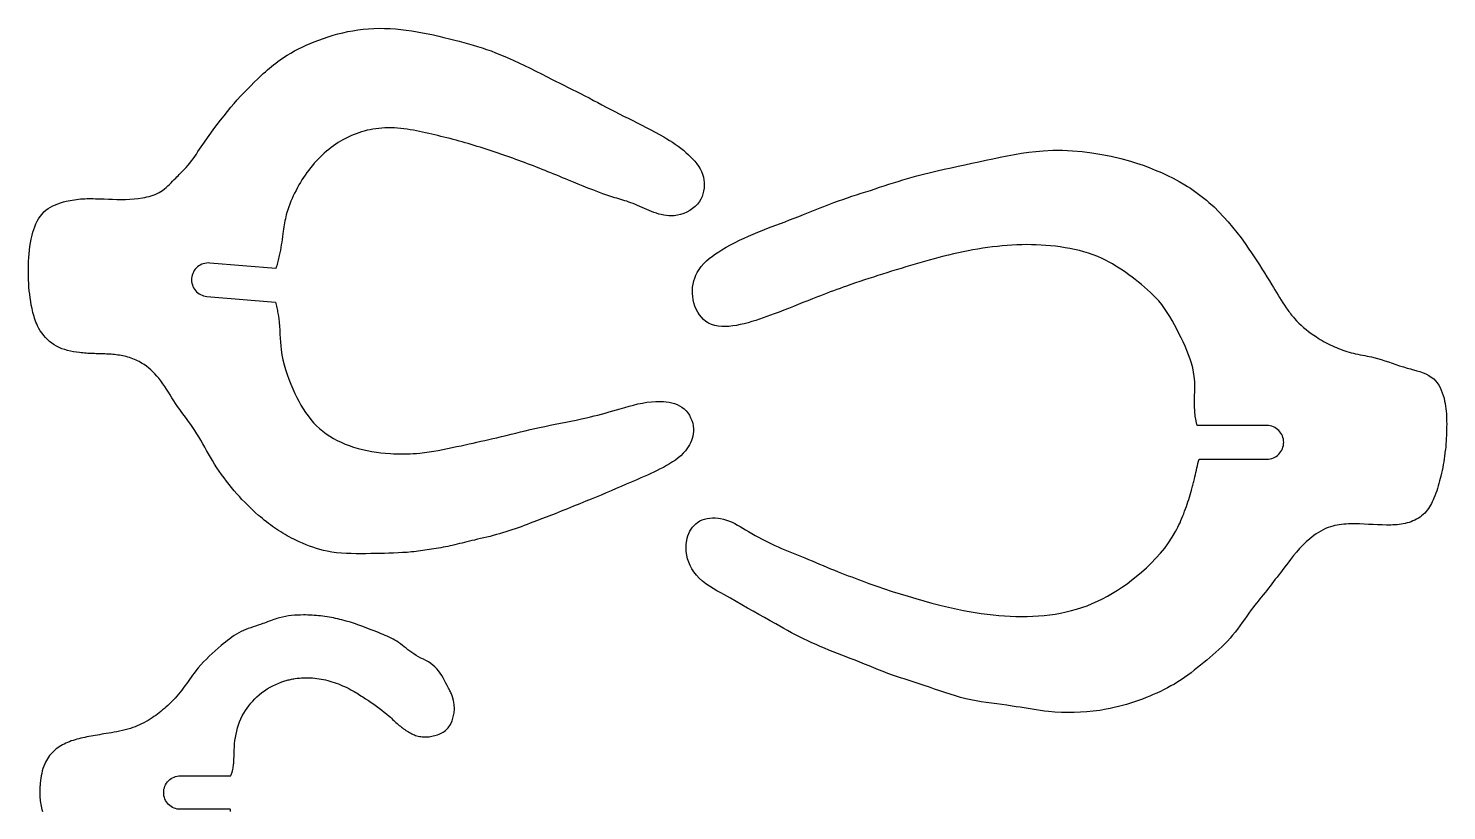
# Model space of a CAD drawing. Extents: x 0 to 470, y 0 to 279.
# Drawn here: x 2.1 to 129, y 113.7 to 183.7 of the extents above; entities that cross this region are included whole.
import ezdxf

# ---------------------------------------------------------------- set-up
doc = ezdxf.new("R2010")
doc.units = 0
doc.layers.add('CK_LEVEL_1', color=1, linetype='CONTINUOUS')

msp = doc.modelspace()

# ---------------------------------------------------------------- linework, layer by layer
at = {"layer": 'CK_LEVEL_1'}
for points in [[(2.1, 161.51), (2.09, 161.59), (2.09, 161.66), (2.09, 161.73), (2.09, 161.8), (2.09, 161.88), (2.09, 161.95), (2.09, 162.02), (2.09, 162.1), (2.09, 162.17), (2.09, 162.51), (2.1, 162.84), (2.12, 163.18), (2.15, 163.51), (2.18, 163.85), (2.22, 164.18), (2.28, 164.52), (2.34, 164.85), (2.42, 165.19), (2.49, 165.45), (2.57, 165.7), (2.66, 165.95), (2.77, 166.2), (2.88, 166.44), (3.01, 166.66), (3.15, 166.88), (3.31, 167.08), (3.48, 167.27), (3.66, 167.43), (3.86, 167.57), (4.07, 167.7), (4.28, 167.82), (4.51, 167.92), (4.74, 168.01), (4.98, 168.1), (5.22, 168.17), (5.46, 168.23), (5.65, 168.27), (5.83, 168.31), (6.02, 168.34), (6.21, 168.37), (6.39, 168.4), (6.58, 168.42), (6.76, 168.44), (6.95, 168.45), (7.14, 168.46), (7.33, 168.47), (7.52, 168.47), (7.71, 168.47), (7.9, 168.47), (8.1, 168.46), (8.29, 168.46), (8.48, 168.45), (8.67, 168.45), (8.87, 168.44), (9.25, 168.42), (9.63, 168.41), (10.02, 168.4), (10.4, 168.4), (10.78, 168.4), (11.17, 168.42), (11.55, 168.44), (11.93, 168.48), (12.31, 168.54), (12.51, 168.58), (12.7, 168.62), (12.89, 168.66), (13.07, 168.72), (13.26, 168.78), (13.44, 168.85), (13.62, 168.92), (13.79, 169.01), (13.95, 169.1), (14.11, 169.21), (14.27, 169.33), (14.42, 169.46), (14.57, 169.6), (14.72, 169.74), (14.86, 169.88), (15, 170.02), (15.14, 170.17), (15.28, 170.31), (15.38, 170.42), (15.49, 170.52), (15.59, 170.62), (15.69, 170.73), (15.8, 170.83), (15.9, 170.93), (16, 171.04), (16.1, 171.14), (16.2, 171.25), (16.36, 171.44), (16.53, 171.64), (16.68, 171.84), (16.83, 172.04), (16.98, 172.25), (17.13, 172.46), (17.27, 172.68), (17.42, 172.89), (17.56, 173.1), (17.84, 173.51), (18.12, 173.92), (18.41, 174.32), (18.7, 174.72), (18.99, 175.11), (19.29, 175.5), (19.6, 175.89), (19.9, 176.27), (20.22, 176.65), (20.5, 176.98), (20.79, 177.31), (21.09, 177.63), (21.39, 177.95), (21.69, 178.27), (22, 178.58), (22.31, 178.89), (22.62, 179.2), (22.94, 179.5), (23.12, 179.66), (23.3, 179.83), (23.48, 179.99), (23.67, 180.15), (23.85, 180.3), (24.04, 180.45), (24.23, 180.6), (24.42, 180.75), (24.62, 180.89), (24.93, 181.11), (25.26, 181.31), (25.58, 181.51), (25.92, 181.7), (26.26, 181.87), (26.6, 182.04), (26.95, 182.2), (27.3, 182.36), (27.66, 182.5), (28.08, 182.67), (28.51, 182.82), (28.93, 182.97), (29.37, 183.1), (29.8, 183.22), (30.24, 183.33), (30.68, 183.43), (31.12, 183.51), (31.57, 183.58), (32.05, 183.64), (32.53, 183.68), (33.01, 183.71), (33.5, 183.72), (33.98, 183.71), (34.47, 183.7), (34.95, 183.67), (35.44, 183.62), (35.92, 183.57), (36.41, 183.5), (36.89, 183.42), (37.37, 183.33), (37.86, 183.24), (38.34, 183.13), (38.82, 183.02), (39.29, 182.91), (39.77, 182.79), (40.25, 182.67), (40.66, 182.56), (41.07, 182.44), (41.48, 182.33), (41.89, 182.21), (42.3, 182.09), (42.71, 181.96), (43.11, 181.83), (43.51, 181.69), (43.91, 181.54), (44.43, 181.33), (44.96, 181.11), (45.47, 180.88), (45.99, 180.64), (46.5, 180.39), (47.01, 180.14), (47.52, 179.88), (48.02, 179.63), (48.53, 179.37), (48.9, 179.18), (49.28, 179), (49.65, 178.81), (50.02, 178.62), (50.4, 178.43), (50.77, 178.25), (51.14, 178.06), (51.52, 177.87), (51.89, 177.68), (52.28, 177.48), (52.66, 177.27), (53.05, 177.07), (53.43, 176.87), (53.82, 176.66), (54.21, 176.46), (54.59, 176.26), (54.98, 176.06), (55.37, 175.86), (55.78, 175.66), (56.18, 175.46), (56.59, 175.25), (56.99, 175.05), (57.39, 174.85), (57.8, 174.64), (58.19, 174.43), (58.59, 174.21), (58.98, 173.99), (59.24, 173.83), (59.49, 173.68), (59.74, 173.51), (59.99, 173.35), (60.24, 173.17), (60.48, 172.99), (60.72, 172.8), (60.95, 172.61), (61.18, 172.4), (61.37, 172.21), (61.56, 172.01), (61.75, 171.81), (61.92, 171.59), (62.07, 171.37), (62.21, 171.14), (62.33, 170.9), (62.43, 170.65), (62.51, 170.39), (62.56, 170.15), (62.58, 169.9), (62.59, 169.65), (62.57, 169.4), (62.53, 169.15), (62.47, 168.9), (62.39, 168.66), (62.28, 168.43), (62.15, 168.22), (61.98, 167.98), (61.77, 167.77), (61.54, 167.58), (61.3, 167.41), (61.03, 167.26), (60.76, 167.14), (60.47, 167.05), (60.18, 166.98), (59.89, 166.94), (59.66, 166.93), (59.42, 166.94), (59.2, 166.96), (58.97, 166.99), (58.74, 167.04), (58.52, 167.09), (58.3, 167.16), (58.08, 167.23), (57.86, 167.31), (57.65, 167.39), (57.44, 167.48), (57.24, 167.57), (57.03, 167.66), (56.83, 167.75), (56.62, 167.84), (56.42, 167.93), (56.21, 168.02), (56, 168.1), (55.83, 168.16), (55.65, 168.23), (55.48, 168.28), (55.3, 168.34), (55.12, 168.39), (54.94, 168.45), (54.76, 168.5), (54.59, 168.55), (54.41, 168.61), (53.96, 168.75), (53.51, 168.91), (53.06, 169.07), (52.62, 169.24), (52.18, 169.41), (51.74, 169.58), (51.3, 169.76), (50.87, 169.94), (50.43, 170.12), (50.17, 170.23), (49.91, 170.34), (49.65, 170.45), (49.39, 170.56), (49.13, 170.66), (48.86, 170.77), (48.6, 170.87), (48.34, 170.98), (48.08, 171.08), (47.82, 171.19), (47.56, 171.29), (47.29, 171.39), (47.03, 171.49), (46.77, 171.59), (46.51, 171.69), (46.24, 171.79), (45.98, 171.89), (45.71, 171.98), (45.45, 172.08), (45.19, 172.17), (44.92, 172.27), (44.66, 172.36), (44.39, 172.45), (44.13, 172.54), (43.86, 172.63), (43.59, 172.72), (43.33, 172.81), (43.06, 172.9), (42.79, 172.98), (42.53, 173.07), (42.26, 173.15), (41.99, 173.23), (41.72, 173.31), (41.45, 173.39), (41.18, 173.47), (40.92, 173.54), (40.64, 173.62), (40.37, 173.69), (40.1, 173.77), (39.83, 173.84), (39.56, 173.91), (39.29, 173.97), (39.02, 174.04), (38.74, 174.11), (38.47, 174.18), (38.2, 174.24), (37.92, 174.31), (37.65, 174.37), (37.37, 174.43), (37.1, 174.49), (36.82, 174.54), (36.55, 174.6), (36.27, 174.64), (35.99, 174.68), (35.71, 174.72), (35.43, 174.75), (35.14, 174.78), (34.86, 174.8), (34.58, 174.81), (34.3, 174.81), (34.01, 174.8), (33.73, 174.79), (33.45, 174.76), (33.19, 174.73), (32.93, 174.69), (32.67, 174.64), (32.42, 174.59), (32.16, 174.52), (31.91, 174.45), (31.66, 174.37), (31.42, 174.28), (31.17, 174.18), (30.94, 174.08), (30.7, 173.97), (30.48, 173.86), (30.25, 173.74), (30.03, 173.61), (29.81, 173.48), (29.6, 173.34), (29.39, 173.19), (29.18, 173.04), (28.98, 172.88), (28.78, 172.71), (28.58, 172.55), (28.39, 172.37), (28.2, 172.19), (28.02, 172.01), (27.85, 171.82), (27.67, 171.63), (27.51, 171.43), (27.34, 171.22), (27.18, 171.01), (27.02, 170.8), (26.87, 170.58), (26.72, 170.36), (26.58, 170.14), (26.44, 169.91), (26.31, 169.69), (26.18, 169.45), (26.05, 169.21), (25.92, 168.97), (25.8, 168.73), (25.69, 168.48), (25.58, 168.23), (25.48, 167.98), (25.39, 167.73), (25.3, 167.47), (25.22, 167.21), (25.17, 167.03), (25.13, 166.85), (25.09, 166.67), (25.05, 166.48), (25.02, 166.3), (24.99, 166.11), (24.96, 165.93), (24.93, 165.74), (24.9, 165.56), (24.87, 165.31), (24.83, 165.07), (24.8, 164.82), (24.77, 164.57), (24.73, 164.33), (24.69, 164.08), (24.65, 163.84), (24.6, 163.6), (24.55, 163.36), (24.52, 163.23), (24.49, 163.1), (24.46, 162.97), (24.42, 162.84), (24.39, 162.72), (24.35, 162.59), (24.32, 162.46), (24.28, 162.33), (24.24, 162.21), (18.32, 162.7, 0.414214), (16.7, 161.33, 0.414214), (18.07, 159.71), (24.2, 159.2), (24.23, 159.08), (24.26, 158.95), (24.29, 158.83), (24.32, 158.7), (24.35, 158.58), (24.38, 158.45), (24.4, 158.33), (24.43, 158.2), (24.45, 158.08), (24.5, 157.73), (24.54, 157.38), (24.57, 157.03), (24.59, 156.68), (24.61, 156.33), (24.63, 155.97), (24.65, 155.62), (24.68, 155.27), (24.72, 154.92), (24.78, 154.47), (24.87, 154.03), (24.98, 153.59), (25.1, 153.15), (25.24, 152.72), (25.4, 152.29), (25.57, 151.86), (25.75, 151.44), (25.94, 151.02), (26.12, 150.67), (26.3, 150.32), (26.49, 149.98), (26.68, 149.64), (26.9, 149.31), (27.12, 149), (27.36, 148.69), (27.61, 148.4), (27.87, 148.12), (28.15, 147.87), (28.45, 147.63), (28.75, 147.4), (29.07, 147.19), (29.4, 146.99), (29.74, 146.81), (30.09, 146.64), (30.44, 146.49), (30.8, 146.35), (31.2, 146.21), (31.6, 146.09), (32, 145.99), (32.41, 145.9), (32.82, 145.83), (33.24, 145.76), (33.65, 145.71), (34.07, 145.67), (34.49, 145.64), (34.78, 145.62), (35.08, 145.61), (35.37, 145.61), (35.66, 145.61), (35.96, 145.61), (36.25, 145.62), (36.54, 145.63), (36.84, 145.65), (37.13, 145.68), (37.54, 145.72), (37.96, 145.78), (38.37, 145.84), (38.78, 145.92), (39.19, 146), (39.6, 146.08), (40.01, 146.17), (40.41, 146.26), (40.82, 146.34), (41.18, 146.42), (41.53, 146.5), (41.89, 146.57), (42.24, 146.65), (42.59, 146.73), (42.95, 146.81), (43.3, 146.88), (43.66, 146.97), (44.01, 147.05), (44.44, 147.15), (44.86, 147.25), (45.29, 147.36), (45.71, 147.47), (46.14, 147.57), (46.57, 147.68), (46.99, 147.78), (47.42, 147.88), (47.85, 147.97), (48.32, 148.07), (48.78, 148.17), (49.25, 148.26), (49.72, 148.35), (50.19, 148.44), (50.65, 148.53), (51.12, 148.63), (51.59, 148.73), (52.05, 148.83), (52.39, 148.91), (52.73, 149), (53.06, 149.08), (53.4, 149.17), (53.73, 149.26), (54.07, 149.36), (54.4, 149.45), (54.74, 149.55), (55.07, 149.65), (55.47, 149.76), (55.86, 149.87), (56.25, 149.98), (56.65, 150.08), (57.05, 150.16), (57.45, 150.23), (57.85, 150.28), (58.26, 150.31), (58.68, 150.31), (58.93, 150.3), (59.19, 150.27), (59.44, 150.23), (59.69, 150.18), (59.93, 150.11), (60.16, 150.02), (60.38, 149.92), (60.59, 149.79), (60.79, 149.64), (60.96, 149.47), (61.12, 149.28), (61.26, 149.06), (61.37, 148.84), (61.47, 148.6), (61.55, 148.36), (61.6, 148.11), (61.62, 147.86), (61.62, 147.61), (61.6, 147.4), (61.56, 147.19), (61.51, 146.99), (61.44, 146.79), (61.36, 146.6), (61.26, 146.41), (61.15, 146.23), (61.04, 146.06), (60.91, 145.89), (60.71, 145.66), (60.48, 145.44), (60.25, 145.24), (60, 145.05), (59.75, 144.88), (59.48, 144.71), (59.21, 144.55), (58.93, 144.4), (58.65, 144.26), (58.37, 144.12), (58.08, 143.98), (57.79, 143.84), (57.5, 143.71), (57.21, 143.58), (56.92, 143.45), (56.62, 143.32), (56.33, 143.2), (56.04, 143.07), (55.59, 142.88), (55.14, 142.69), (54.7, 142.5), (54.25, 142.3), (53.8, 142.11), (53.35, 141.92), (52.9, 141.74), (52.45, 141.55), (52, 141.36), (51.44, 141.14), (50.89, 140.91), (50.34, 140.69), (49.79, 140.47), (49.23, 140.25), (48.68, 140.04), (48.12, 139.82), (47.57, 139.61), (47.01, 139.39), (46.74, 139.29), (46.47, 139.19), (46.19, 139.08), (45.92, 138.98), (45.65, 138.88), (45.37, 138.79), (45.09, 138.7), (44.82, 138.61), (44.54, 138.52), (44.26, 138.44), (43.98, 138.37), (43.7, 138.29), (43.42, 138.22), (43.14, 138.15), (42.85, 138.09), (42.57, 138.02), (42.29, 137.96), (42.01, 137.89), (41.79, 137.84), (41.57, 137.78), (41.35, 137.73), (41.13, 137.67), (40.91, 137.62), (40.69, 137.57), (40.47, 137.51), (40.25, 137.46), (40.03, 137.41), (39.83, 137.37), (39.62, 137.32), (39.42, 137.28), (39.21, 137.24), (39.01, 137.2), (38.8, 137.16), (38.6, 137.13), (38.39, 137.09), (38.18, 137.06), (37.98, 137.03), (37.79, 137), (37.59, 136.97), (37.39, 136.94), (37.19, 136.91), (36.99, 136.89), (36.79, 136.86), (36.59, 136.84), (36.39, 136.82), (35.99, 136.78), (35.58, 136.76), (35.18, 136.73), (34.77, 136.71), (34.36, 136.7), (33.96, 136.69), (33.55, 136.68), (33.14, 136.68), (32.73, 136.67), (32.3, 136.66), (31.86, 136.66), (31.42, 136.66), (30.98, 136.67), (30.55, 136.68), (30.11, 136.71), (29.68, 136.75), (29.25, 136.81), (28.82, 136.89), (28.5, 136.96), (28.19, 137.04), (27.87, 137.13), (27.56, 137.24), (27.25, 137.35), (26.94, 137.47), (26.63, 137.6), (26.33, 137.73), (26.03, 137.87), (25.84, 137.97), (25.64, 138.07), (25.44, 138.17), (25.25, 138.28), (25.06, 138.39), (24.87, 138.5), (24.68, 138.62), (24.49, 138.73), (24.31, 138.85), (24.12, 138.98), (23.93, 139.11), (23.75, 139.25), (23.57, 139.38), (23.39, 139.52), (23.21, 139.67), (23.04, 139.81), (22.86, 139.96), (22.69, 140.1), (22.43, 140.33), (22.18, 140.56), (21.93, 140.8), (21.69, 141.04), (21.45, 141.29), (21.21, 141.53), (20.98, 141.79), (20.75, 142.04), (20.52, 142.3), (20.28, 142.58), (20.05, 142.87), (19.82, 143.17), (19.6, 143.46), (19.38, 143.76), (19.17, 144.07), (18.96, 144.37), (18.76, 144.69), (18.57, 145), (18.39, 145.3), (18.21, 145.6), (18.04, 145.91), (17.87, 146.21), (17.7, 146.52), (17.53, 146.82), (17.36, 147.12), (17.18, 147.41), (16.99, 147.71), (16.81, 147.98), (16.62, 148.25), (16.42, 148.51), (16.23, 148.78), (16.03, 149.04), (15.84, 149.31), (15.64, 149.58), (15.45, 149.84), (15.27, 150.12), (15.1, 150.37), (14.94, 150.62), (14.78, 150.88), (14.62, 151.14), (14.46, 151.39), (14.3, 151.64), (14.13, 151.89), (13.95, 152.14), (13.76, 152.38), (13.6, 152.57), (13.42, 152.76), (13.24, 152.95), (13.06, 153.12), (12.86, 153.29), (12.66, 153.45), (12.45, 153.6), (12.23, 153.74), (12.01, 153.87), (11.87, 153.94), (11.73, 154.01), (11.59, 154.07), (11.44, 154.13), (11.3, 154.18), (11.15, 154.23), (11, 154.28), (10.85, 154.32), (10.7, 154.35), (10.55, 154.39), (10.4, 154.42), (10.26, 154.44), (10.11, 154.46), (9.96, 154.48), (9.81, 154.5), (9.66, 154.51), (9.51, 154.53), (9.37, 154.54), (9.22, 154.55), (9.07, 154.55), (8.92, 154.56), (8.77, 154.56), (8.62, 154.57), (8.47, 154.57), (8.32, 154.58), (8.17, 154.58), (8.02, 154.59), (7.87, 154.59), (7.72, 154.6), (7.57, 154.61), (7.41, 154.61), (7.26, 154.62), (7.11, 154.64), (6.96, 154.65), (6.81, 154.66), (6.66, 154.68), (6.39, 154.71), (6.13, 154.75), (5.86, 154.8), (5.6, 154.86), (5.35, 154.94), (5.09, 155.02), (4.85, 155.12), (4.61, 155.24), (4.39, 155.37), (4.18, 155.51), (3.98, 155.67), (3.8, 155.84), (3.62, 156.02), (3.46, 156.22), (3.31, 156.42), (3.16, 156.63), (3.03, 156.85), (2.92, 157.08), (2.84, 157.24), (2.77, 157.41), (2.71, 157.58), (2.65, 157.75), (2.6, 157.92), (2.55, 158.09), (2.5, 158.27), (2.46, 158.44), (2.42, 158.62), (2.35, 158.93), (2.3, 159.25), (2.25, 159.57), (2.21, 159.9), (2.17, 160.22), (2.14, 160.54), (2.12, 160.86), (2.11, 161.19), (2.1, 161.51)], [(106.87, 145.13), (112.95, 145.13, 0.414214), (114.45, 146.64, 0.414214), (112.95, 148.14), (106.72, 148.14), (106.7, 148.18), (106.69, 148.23), (106.68, 148.28), (106.66, 148.33), (106.65, 148.37), (106.64, 148.42), (106.63, 148.47), (106.62, 148.51), (106.61, 148.56), (106.53, 148.99), (106.49, 149.43), (106.47, 149.87), (106.47, 150.32), (106.48, 150.76), (106.49, 151.21), (106.5, 151.65), (106.49, 152.09), (106.45, 152.53), (106.39, 152.93), (106.31, 153.32), (106.2, 153.72), (106.08, 154.1), (105.94, 154.49), (105.78, 154.87), (105.62, 155.25), (105.44, 155.63), (105.27, 156), (105.07, 156.39), (104.88, 156.78), (104.68, 157.17), (104.47, 157.55), (104.25, 157.92), (104.02, 158.28), (103.78, 158.64), (103.53, 158.98), (103.26, 159.31), (103.02, 159.57), (102.78, 159.82), (102.53, 160.07), (102.27, 160.31), (102, 160.54), (101.73, 160.77), (101.45, 160.99), (101.17, 161.21), (100.89, 161.42), (100.6, 161.63), (100.31, 161.84), (100.02, 162.05), (99.73, 162.24), (99.43, 162.43), (99.12, 162.62), (98.82, 162.79), (98.51, 162.96), (98.19, 163.11), (97.8, 163.28), (97.39, 163.44), (96.99, 163.58), (96.57, 163.7), (96.16, 163.81), (95.73, 163.91), (95.31, 164), (94.88, 164.07), (94.45, 164.14), (94.02, 164.2), (93.59, 164.24), (93.16, 164.28), (92.73, 164.31), (92.3, 164.33), (91.87, 164.34), (91.44, 164.35), (91, 164.34), (90.57, 164.33), (90.13, 164.3), (89.69, 164.27), (89.26, 164.24), (88.82, 164.19), (88.38, 164.14), (87.94, 164.08), (87.51, 164.02), (87.07, 163.95), (86.64, 163.87), (86.2, 163.79), (85.76, 163.7), (85.33, 163.61), (84.89, 163.51), (84.46, 163.41), (84.02, 163.31), (83.59, 163.2), (83.16, 163.08), (82.73, 162.97), (82.31, 162.85), (81.88, 162.73), (81.46, 162.6), (81.04, 162.48), (80.62, 162.35), (80.2, 162.22), (79.77, 162.09), (79.35, 161.96), (78.93, 161.83), (78.53, 161.7), (78.13, 161.57), (77.73, 161.44), (77.32, 161.31), (76.92, 161.18), (76.52, 161.05), (76.12, 160.92), (75.72, 160.78), (75.33, 160.64), (75.03, 160.54), (74.74, 160.43), (74.45, 160.32), (74.16, 160.21), (73.87, 160.11), (73.58, 159.99), (73.29, 159.88), (73, 159.77), (72.72, 159.66), (72.28, 159.49), (71.85, 159.32), (71.42, 159.15), (70.99, 158.98), (70.56, 158.81), (70.13, 158.64), (69.71, 158.47), (69.28, 158.31), (68.85, 158.14), (68.52, 158.02), (68.2, 157.9), (67.87, 157.78), (67.53, 157.66), (67.2, 157.55), (66.86, 157.45), (66.51, 157.35), (66.16, 157.26), (65.79, 157.18), (65.47, 157.11), (65.14, 157.06), (64.8, 157.02), (64.47, 157), (64.15, 157), (63.83, 157.03), (63.52, 157.09), (63.23, 157.18), (62.96, 157.31), (62.73, 157.46), (62.52, 157.64), (62.33, 157.84), (62.16, 158.07), (62, 158.31), (61.87, 158.57), (61.75, 158.85), (61.66, 159.13), (61.59, 159.41), (61.55, 159.7), (61.52, 159.98), (61.52, 160.26), (61.54, 160.54), (61.59, 160.82), (61.65, 161.09), (61.73, 161.35), (61.83, 161.61), (61.95, 161.85), (62.13, 162.13), (62.32, 162.4), (62.54, 162.65), (62.78, 162.89), (63.04, 163.11), (63.31, 163.32), (63.59, 163.52), (63.88, 163.71), (64.17, 163.89), (64.56, 164.12), (64.95, 164.34), (65.35, 164.54), (65.75, 164.74), (66.15, 164.93), (66.55, 165.11), (66.96, 165.28), (67.37, 165.45), (67.78, 165.61), (68.19, 165.78), (68.59, 165.93), (69, 166.09), (69.41, 166.25), (69.82, 166.4), (70.23, 166.56), (70.64, 166.72), (71.05, 166.88), (71.46, 167.04), (71.77, 167.16), (72.07, 167.28), (72.37, 167.4), (72.67, 167.52), (72.97, 167.64), (73.28, 167.76), (73.58, 167.88), (73.88, 168), (74.19, 168.11), (74.59, 168.26), (75, 168.4), (75.41, 168.54), (75.81, 168.68), (76.22, 168.82), (76.64, 168.95), (77.05, 169.08), (77.46, 169.21), (77.87, 169.35), (78.28, 169.48), (78.7, 169.62), (79.11, 169.75), (79.53, 169.88), (79.94, 170.01), (80.36, 170.14), (80.77, 170.27), (81.19, 170.39), (81.61, 170.51), (82.22, 170.67), (82.83, 170.82), (83.44, 170.97), (84.06, 171.11), (84.68, 171.24), (85.3, 171.37), (85.92, 171.5), (86.54, 171.63), (87.16, 171.76), (87.79, 171.9), (88.43, 172.03), (89.07, 172.17), (89.71, 172.3), (90.35, 172.42), (90.99, 172.53), (91.63, 172.62), (92.27, 172.7), (92.92, 172.76), (93.79, 172.8), (94.66, 172.8), (95.54, 172.76), (96.41, 172.69), (97.29, 172.58), (98.16, 172.43), (99.02, 172.26), (99.88, 172.05), (100.73, 171.81), (101.29, 171.64), (101.86, 171.45), (102.41, 171.25), (102.96, 171.03), (103.51, 170.8), (104.04, 170.55), (104.57, 170.29), (105.09, 170.01), (105.59, 169.71), (105.85, 169.55), (106.1, 169.39), (106.35, 169.23), (106.59, 169.05), (106.83, 168.88), (107.07, 168.7), (107.31, 168.51), (107.54, 168.32), (107.76, 168.13), (108.22, 167.72), (108.65, 167.29), (109.07, 166.84), (109.48, 166.39), (109.88, 165.92), (110.26, 165.44), (110.63, 164.95), (110.99, 164.45), (111.34, 163.95), (111.58, 163.6), (111.82, 163.25), (112.05, 162.89), (112.28, 162.54), (112.5, 162.18), (112.73, 161.83), (112.95, 161.47), (113.17, 161.11), (113.39, 160.75), (113.53, 160.52), (113.67, 160.29), (113.81, 160.06), (113.95, 159.83), (114.09, 159.6), (114.23, 159.37), (114.38, 159.14), (114.53, 158.92), (114.68, 158.69), (114.76, 158.58), (114.83, 158.47), (114.91, 158.37), (114.99, 158.26), (115.07, 158.15), (115.15, 158.04), (115.24, 157.94), (115.32, 157.84), (115.41, 157.73), (115.6, 157.52), (115.8, 157.32), (116.01, 157.12), (116.23, 156.93), (116.45, 156.75), (116.67, 156.57), (116.91, 156.4), (117.14, 156.24), (117.38, 156.08), (117.55, 155.97), (117.73, 155.86), (117.9, 155.76), (118.08, 155.65), (118.26, 155.56), (118.44, 155.46), (118.62, 155.37), (118.81, 155.28), (118.99, 155.2), (119.17, 155.12), (119.36, 155.04), (119.54, 154.97), (119.73, 154.9), (119.92, 154.84), (120.11, 154.78), (120.3, 154.72), (120.49, 154.67), (120.69, 154.62), (120.89, 154.57), (121.09, 154.53), (121.3, 154.49), (121.5, 154.45), (121.7, 154.41), (121.91, 154.37), (122.11, 154.33), (122.31, 154.29), (122.51, 154.24), (122.84, 154.15), (123.17, 154.06), (123.5, 153.95), (123.83, 153.84), (124.16, 153.73), (124.49, 153.61), (124.82, 153.5), (125.16, 153.39), (125.51, 153.29), (125.79, 153.21), (126.08, 153.13), (126.36, 153.05), (126.65, 152.97), (126.92, 152.87), (127.18, 152.76), (127.43, 152.64), (127.66, 152.49), (127.88, 152.32), (128.04, 152.15), (128.19, 151.97), (128.33, 151.76), (128.45, 151.54), (128.55, 151.32), (128.65, 151.08), (128.73, 150.84), (128.8, 150.59), (128.85, 150.34), (128.9, 150.11), (128.94, 149.88), (128.97, 149.65), (128.99, 149.42), (129.01, 149.19), (129.02, 148.96), (129.03, 148.73), (129.03, 148.5), (129.04, 148.27), (129.03, 148.02), (129.03, 147.77), (129.02, 147.51), (129.01, 147.26), (129, 147), (128.99, 146.75), (128.97, 146.5), (128.95, 146.24), (128.92, 145.99), (128.92, 145.98), (128.92, 145.98), (128.92, 145.97), (128.92, 145.96), (128.92, 145.96), (128.92, 145.95), (128.92, 145.94), (128.91, 145.94), (128.91, 145.93), (128.88, 145.67), (128.85, 145.41), (128.82, 145.15), (128.78, 144.9), (128.73, 144.64), (128.69, 144.38), (128.64, 144.13), (128.58, 143.87), (128.52, 143.62), (128.47, 143.4), (128.41, 143.18), (128.35, 142.95), (128.29, 142.73), (128.22, 142.51), (128.15, 142.3), (128.07, 142.08), (127.99, 141.86), (127.9, 141.65), (127.83, 141.48), (127.75, 141.32), (127.67, 141.16), (127.59, 141.01), (127.5, 140.86), (127.4, 140.71), (127.3, 140.57), (127.19, 140.43), (127.07, 140.3), (126.94, 140.18), (126.8, 140.06), (126.66, 139.95), (126.51, 139.85), (126.35, 139.76), (126.19, 139.68), (126.02, 139.6), (125.85, 139.53), (125.68, 139.47), (125.5, 139.42), (125.33, 139.38), (125.15, 139.34), (124.97, 139.31), (124.78, 139.28), (124.6, 139.26), (124.42, 139.25), (124.23, 139.24), (124.05, 139.23), (123.65, 139.23), (123.25, 139.24), (122.85, 139.25), (122.45, 139.27), (122.05, 139.29), (121.65, 139.31), (121.25, 139.33), (120.84, 139.34), (120.44, 139.34), (120.24, 139.33), (120.04, 139.32), (119.83, 139.31), (119.63, 139.29), (119.43, 139.26), (119.23, 139.23), (119.04, 139.19), (118.84, 139.14), (118.65, 139.08), (118.43, 139), (118.2, 138.91), (117.99, 138.81), (117.77, 138.69), (117.56, 138.57), (117.36, 138.44), (117.16, 138.3), (116.97, 138.15), (116.78, 138), (116.47, 137.72), (116.17, 137.43), (115.88, 137.12), (115.6, 136.81), (115.33, 136.49), (115.07, 136.16), (114.82, 135.83), (114.56, 135.5), (114.31, 135.17), (114.16, 134.96), (114.01, 134.76), (113.86, 134.56), (113.7, 134.37), (113.55, 134.17), (113.4, 133.97), (113.24, 133.77), (113.09, 133.57), (112.93, 133.38), (112.78, 133.18), (112.62, 132.99), (112.47, 132.8), (112.31, 132.61), (112.16, 132.41), (112.01, 132.22), (111.85, 132.03), (111.7, 131.83), (111.55, 131.63), (111.34, 131.35), (111.14, 131.06), (110.93, 130.78), (110.73, 130.49), (110.52, 130.2), (110.31, 129.92), (110.1, 129.64), (109.88, 129.37), (109.65, 129.1), (109.41, 128.83), (109.17, 128.58), (108.91, 128.33), (108.65, 128.08), (108.39, 127.84), (108.12, 127.6), (107.85, 127.37), (107.57, 127.14), (107.29, 126.91), (107.01, 126.68), (106.73, 126.46), (106.44, 126.23), (106.16, 126.01), (105.87, 125.8), (105.57, 125.59), (105.27, 125.38), (104.97, 125.18), (104.67, 124.99), (104.36, 124.82), (104.05, 124.65), (103.74, 124.49), (103.43, 124.33), (103.11, 124.18), (102.78, 124.04), (102.46, 123.91), (102.13, 123.78), (101.8, 123.65), (101.45, 123.52), (101.09, 123.4), (100.73, 123.28), (100.37, 123.17), (100.01, 123.07), (99.65, 122.97), (99.28, 122.88), (98.91, 122.8), (98.55, 122.73), (97.98, 122.63), (97.41, 122.55), (96.84, 122.5), (96.27, 122.46), (95.7, 122.44), (95.12, 122.43), (94.55, 122.45), (93.97, 122.48), (93.4, 122.53), (93.04, 122.57), (92.68, 122.62), (92.31, 122.67), (91.95, 122.73), (91.59, 122.79), (91.23, 122.85), (90.87, 122.91), (90.51, 122.96), (90.15, 123.02), (89.68, 123.09), (89.22, 123.15), (88.76, 123.21), (88.3, 123.28), (87.83, 123.34), (87.37, 123.41), (86.91, 123.49), (86.46, 123.58), (86, 123.68), (85.53, 123.8), (85.06, 123.93), (84.59, 124.07), (84.13, 124.22), (83.66, 124.38), (83.2, 124.54), (82.74, 124.7), (82.27, 124.86), (81.81, 125.02), (81.54, 125.11), (81.28, 125.19), (81.02, 125.28), (80.76, 125.36), (80.49, 125.45), (80.23, 125.53), (79.97, 125.62), (79.71, 125.71), (79.45, 125.8), (79.02, 125.95), (78.6, 126.11), (78.18, 126.27), (77.76, 126.44), (77.34, 126.61), (76.92, 126.78), (76.5, 126.95), (76.08, 127.12), (75.66, 127.28), (75.28, 127.44), (74.89, 127.59), (74.51, 127.74), (74.12, 127.89), (73.74, 128.04), (73.35, 128.2), (72.97, 128.36), (72.59, 128.52), (72.21, 128.69), (71.85, 128.86), (71.48, 129.04), (71.12, 129.22), (70.76, 129.4), (70.4, 129.59), (70.05, 129.78), (69.7, 129.98), (69.34, 130.17), (68.99, 130.37), (68.49, 130.65), (67.98, 130.94), (67.47, 131.23), (66.97, 131.52), (66.46, 131.8), (65.95, 132.09), (65.44, 132.38), (64.93, 132.67), (64.4, 132.97), (64.06, 133.16), (63.72, 133.35), (63.38, 133.55), (63.05, 133.76), (62.73, 133.98), (62.43, 134.22), (62.14, 134.47), (61.88, 134.75), (61.65, 135.05), (61.47, 135.32), (61.33, 135.61), (61.2, 135.9), (61.1, 136.21), (61.02, 136.53), (60.98, 136.86), (60.96, 137.18), (60.97, 137.51), (61.02, 137.84), (61.07, 138.05), (61.13, 138.27), (61.21, 138.47), (61.31, 138.67), (61.41, 138.86), (61.54, 139.03), (61.67, 139.2), (61.82, 139.34), (61.99, 139.47), (62.18, 139.6), (62.4, 139.69), (62.62, 139.77), (62.85, 139.83), (63.09, 139.86), (63.33, 139.88), (63.57, 139.88), (63.82, 139.86), (64.05, 139.82), (64.32, 139.76), (64.58, 139.68), (64.84, 139.59), (65.08, 139.48), (65.33, 139.36), (65.56, 139.23), (65.8, 139.09), (66.04, 138.95), (66.27, 138.81), (66.56, 138.64), (66.85, 138.48), (67.13, 138.31), (67.43, 138.15), (67.72, 137.99), (68.01, 137.84), (68.31, 137.69), (68.6, 137.54), (68.9, 137.4), (69.2, 137.27), (69.49, 137.14), (69.79, 137.02), (70.09, 136.89), (70.39, 136.77), (70.69, 136.65), (70.99, 136.53), (71.29, 136.41), (71.59, 136.29), (71.92, 136.15), (72.25, 136.02), (72.58, 135.88), (72.91, 135.74), (73.24, 135.6), (73.57, 135.46), (73.9, 135.32), (74.23, 135.19), (74.57, 135.05), (74.87, 134.93), (75.17, 134.81), (75.48, 134.69), (75.79, 134.58), (76.09, 134.46), (76.4, 134.35), (76.71, 134.23), (77.02, 134.12), (77.32, 134.01), (78.02, 133.77), (78.72, 133.53), (79.42, 133.29), (80.12, 133.07), (80.83, 132.85), (81.53, 132.64), (82.24, 132.44), (82.95, 132.24), (83.67, 132.06), (84.19, 131.93), (84.72, 131.81), (85.25, 131.7), (85.78, 131.59), (86.31, 131.49), (86.84, 131.4), (87.38, 131.31), (87.91, 131.24), (88.45, 131.18), (88.96, 131.13), (89.46, 131.09), (89.97, 131.06), (90.48, 131.04), (90.99, 131.03), (91.5, 131.04), (92, 131.06), (92.51, 131.09), (93.02, 131.13), (93.51, 131.19), (94, 131.26), (94.48, 131.35), (94.97, 131.45), (95.45, 131.57), (95.92, 131.7), (96.39, 131.85), (96.85, 132.01), (97.31, 132.2), (97.78, 132.4), (98.24, 132.63), (98.69, 132.87), (99.14, 133.13), (99.58, 133.4), (100.01, 133.69), (100.43, 133.98), (100.84, 134.3), (101.25, 134.62), (101.71, 135.01), (102.16, 135.41), (102.6, 135.82), (103.02, 136.26), (103.42, 136.7), (103.8, 137.17), (104.15, 137.65), (104.48, 138.14), (104.78, 138.65), (104.88, 138.85), (104.98, 139.04), (105.07, 139.24), (105.17, 139.44), (105.25, 139.64), (105.34, 139.84), (105.42, 140.05), (105.5, 140.25), (105.58, 140.46), (105.66, 140.67), (105.74, 140.88), (105.81, 141.09), (105.88, 141.3), (105.95, 141.51), (106.02, 141.72), (106.09, 141.94), (106.15, 142.15), (106.21, 142.37), (106.24, 142.48), (106.27, 142.59), (106.3, 142.7), (106.32, 142.81), (106.35, 142.92), (106.38, 143.03), (106.4, 143.14), (106.43, 143.25), (106.46, 143.36), (106.5, 143.56), (106.55, 143.75), (106.59, 143.95), (106.64, 144.15), (106.69, 144.35), (106.73, 144.54), (106.78, 144.74), (106.82, 144.94), (106.87, 145.13)]]:
    msp.add_lwpolyline(points, format="xyb", close=True, dxfattribs=at)
msp.add_lwpolyline([(20.19, 113.59), (20.17, 113.68), (20.14, 113.77), (15.7, 113.77, -0.414214), (14.2, 115.27, -0.414214), (15.7, 116.77), (20.2, 116.77), (20.22, 116.81), (20.23, 116.85), (20.25, 116.89), (20.26, 116.93), (20.28, 116.96), (20.29, 117), (20.3, 117.04), (20.32, 117.08), (20.33, 117.12), (20.36, 117.23), (20.39, 117.35), (20.41, 117.46), (20.43, 117.57), (20.44, 117.69), (20.46, 117.8), (20.47, 117.91), (20.47, 118.03), (20.48, 118.15), (20.49, 118.31), (20.5, 118.48), (20.5, 118.64), (20.51, 118.81), (20.51, 118.97), (20.52, 119.14), (20.53, 119.3), (20.54, 119.47), (20.55, 119.63), (20.58, 119.92), (20.63, 120.21), (20.68, 120.49), (20.74, 120.78), (20.82, 121.06), (20.9, 121.33), (21, 121.61), (21.12, 121.87), (21.24, 122.14), (21.37, 122.38), (21.51, 122.61), (21.66, 122.83), (21.82, 123.05), (21.99, 123.27), (22.17, 123.47), (22.36, 123.67), (22.55, 123.86), (22.76, 124.03), (22.99, 124.22), (23.22, 124.39), (23.47, 124.55), (23.72, 124.7), (23.97, 124.83), (24.24, 124.96), (24.5, 125.07), (24.77, 125.18), (25.05, 125.27), (25.15, 125.3), (25.25, 125.33), (25.35, 125.36), (25.45, 125.38), (25.55, 125.41), (25.65, 125.43), (25.75, 125.45), (25.86, 125.47), (25.96, 125.48), (26.15, 125.51), (26.35, 125.53), (26.54, 125.55), (26.74, 125.56), (26.94, 125.56), (27.14, 125.56), (27.33, 125.55), (27.53, 125.54), (27.73, 125.52), (27.92, 125.5), (28.12, 125.47), (28.31, 125.44), (28.5, 125.4), (28.69, 125.36), (28.89, 125.31), (29.08, 125.26), (29.26, 125.2), (29.45, 125.14), (29.64, 125.07), (29.84, 125), (30.03, 124.92), (30.21, 124.84), (30.4, 124.76), (30.58, 124.67), (30.77, 124.58), (30.95, 124.48), (31.13, 124.38), (31.26, 124.31), (31.39, 124.23), (31.52, 124.16), (31.65, 124.08), (31.77, 124), (31.9, 123.92), (32.03, 123.84), (32.15, 123.76), (32.28, 123.68), (32.52, 123.52), (32.77, 123.35), (33.01, 123.18), (33.25, 123.01), (33.48, 122.84), (33.72, 122.66), (33.95, 122.48), (34.17, 122.29), (34.39, 122.1), (34.49, 122.01), (34.59, 121.92), (34.69, 121.83), (34.79, 121.74), (34.89, 121.65), (34.99, 121.56), (35.09, 121.47), (35.19, 121.38), (35.29, 121.29), (35.39, 121.21), (35.48, 121.13), (35.58, 121.06), (35.68, 120.98), (35.79, 120.91), (35.89, 120.84), (36, 120.77), (36.1, 120.7), (36.21, 120.64), (36.32, 120.58), (36.42, 120.53), (36.53, 120.48), (36.64, 120.43), (36.75, 120.39), (36.86, 120.36), (36.98, 120.32), (37.09, 120.3), (37.21, 120.28), (37.33, 120.26), (37.45, 120.25), (37.58, 120.25), (37.7, 120.25), (37.83, 120.26), (37.95, 120.27), (38.08, 120.29), (38.2, 120.31), (38.33, 120.34), (38.46, 120.37), (38.59, 120.41), (38.72, 120.45), (38.85, 120.5), (38.98, 120.55), (39.1, 120.61), (39.21, 120.68), (39.32, 120.75), (39.43, 120.84), (39.67, 121.08), (39.86, 121.37), (40.01, 121.69), (40.12, 122.04), (40.19, 122.4), (40.22, 122.78), (40.21, 123.15), (40.15, 123.51), (40.06, 123.85), (40.03, 123.94), (39.99, 124.03), (39.95, 124.12), (39.91, 124.2), (39.87, 124.29), (39.82, 124.37), (39.78, 124.46), (39.74, 124.54), (39.69, 124.63), (39.57, 124.85), (39.46, 125.08), (39.34, 125.31), (39.22, 125.54), (39.09, 125.76), (38.95, 125.97), (38.81, 126.17), (38.65, 126.36), (38.48, 126.54), (38.29, 126.69), (38.1, 126.83), (37.89, 126.97), (37.68, 127.09), (37.46, 127.21), (37.23, 127.32), (37.01, 127.44), (36.79, 127.56), (36.58, 127.69), (36.4, 127.81), (36.23, 127.93), (36.06, 128.06), (35.9, 128.19), (35.73, 128.32), (35.57, 128.45), (35.4, 128.58), (35.23, 128.7), (35.06, 128.82), (34.89, 128.92), (34.73, 129.01), (34.56, 129.1), (34.38, 129.19), (34.21, 129.27), (34.03, 129.35), (33.85, 129.42), (33.67, 129.5), (33.49, 129.57), (33.13, 129.72), (32.76, 129.86), (32.39, 130), (32.03, 130.14), (31.66, 130.27), (31.29, 130.4), (30.92, 130.52), (30.54, 130.63), (30.16, 130.73), (29.97, 130.78), (29.78, 130.82), (29.59, 130.87), (29.4, 130.91), (29.21, 130.94), (29.02, 130.98), (28.83, 131.01), (28.63, 131.04), (28.44, 131.06), (28.25, 131.09), (28.06, 131.11), (27.87, 131.13), (27.67, 131.14), (27.48, 131.16), (27.29, 131.17), (27.1, 131.17), (26.9, 131.18), (26.71, 131.18), (26.44, 131.17), (26.17, 131.16), (25.9, 131.15), (25.63, 131.12), (25.37, 131.09), (25.1, 131.04), (24.84, 130.99), (24.58, 130.93), (24.32, 130.86), (24.19, 130.81), (24.05, 130.76), (23.91, 130.71), (23.77, 130.66), (23.64, 130.61), (23.5, 130.56), (23.36, 130.5), (23.22, 130.45), (23.09, 130.4), (22.87, 130.32), (22.65, 130.25), (22.43, 130.18), (22.21, 130.11), (21.99, 130.03), (21.77, 129.96), (21.56, 129.88), (21.35, 129.79), (21.14, 129.69), (20.93, 129.58), (20.72, 129.46), (20.51, 129.33), (20.31, 129.2), (20.11, 129.05), (19.92, 128.9), (19.73, 128.75), (19.54, 128.59), (19.35, 128.44), (19.08, 128.2), (18.81, 127.97), (18.54, 127.73), (18.28, 127.48), (18.02, 127.23), (17.77, 126.98), (17.53, 126.72), (17.3, 126.45), (17.08, 126.17), (16.93, 125.98), (16.79, 125.79), (16.65, 125.6), (16.52, 125.41), (16.38, 125.21), (16.24, 125.01), (16.1, 124.82), (15.96, 124.63), (15.82, 124.44), (15.68, 124.26), (15.53, 124.08), (15.38, 123.91), (15.22, 123.74), (15.07, 123.57), (14.9, 123.4), (14.74, 123.24), (14.57, 123.08), (14.4, 122.93), (14.26, 122.8), (14.11, 122.67), (13.95, 122.54), (13.8, 122.42), (13.64, 122.3), (13.49, 122.18), (13.33, 122.07), (13.16, 121.96), (13, 121.85), (12.81, 121.74), (12.62, 121.63), (12.43, 121.53), (12.23, 121.43), (12.04, 121.34), (11.84, 121.25), (11.64, 121.17), (11.43, 121.09), (11.23, 121.02), (10.99, 120.95), (10.75, 120.88), (10.51, 120.82), (10.26, 120.77), (10.02, 120.72), (9.78, 120.67), (9.53, 120.63), (9.29, 120.59), (9.04, 120.55), (8.85, 120.52), (8.66, 120.49), (8.47, 120.45), (8.27, 120.42), (8.08, 120.39), (7.89, 120.36), (7.7, 120.32), (7.51, 120.29), (7.32, 120.25), (7.14, 120.21), (6.97, 120.18), (6.79, 120.14), (6.62, 120.09), (6.44, 120.05), (6.27, 120), (6.1, 119.94), (5.93, 119.89), (5.76, 119.82), (5.6, 119.76), (5.45, 119.7), (5.3, 119.62), (5.15, 119.55), (5, 119.47), (4.86, 119.38), (4.72, 119.29), (4.59, 119.19), (4.46, 119.08), (4.33, 118.96), (4.21, 118.84), (4.1, 118.71), (3.99, 118.58), (3.89, 118.44), (3.79, 118.29), (3.7, 118.14), (3.62, 117.99), (3.55, 117.83), (3.47, 117.63), (3.39, 117.42), (3.33, 117.21), (3.28, 116.99), (3.24, 116.78), (3.2, 116.56), (3.17, 116.34), (3.15, 116.12), (3.14, 115.9), (3.14, 115.88), (3.13, 115.87), (3.13, 115.85), (3.13, 115.84), (3.13, 115.82), (3.13, 115.81), (3.13, 115.79), (3.13, 115.78), (3.13, 115.76), (3.13, 115.76), (3.12, 115.62), (3.12, 115.48), (3.12, 115.35), (3.12, 115.21), (3.12, 115.07), (3.13, 114.94), (3.13, 114.8), (3.15, 114.66), (3.16, 114.53), (3.18, 114.37), (3.2, 114.21), (3.23, 114.05), (3.27, 113.9), (3.3, 113.74), (3.34, 113.59)], format="xyb", dxfattribs=at)

doc.saveas('drawing.dxf')
